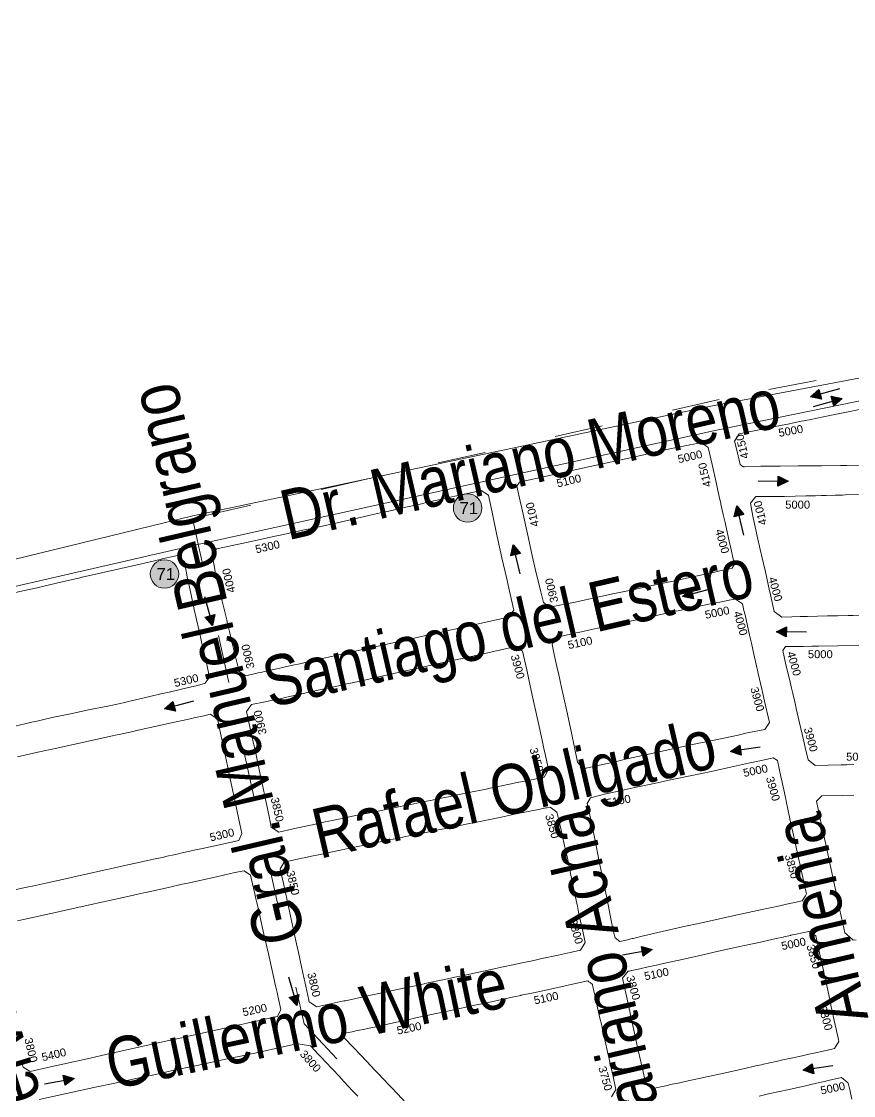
# Model space of a CAD drawing. Header units: millimetres. Extents: x 11558 to 23675, y 49449 to 61482.
# Drawn here: x 15735 to 16151, y 57731 to 58268 of the extents above; entities that cross this region are included whole.
import ezdxf

# ---------------------------------------------------------------- set-up
doc = ezdxf.new("R2010")
doc.units = ezdxf.units.MM
doc.linetypes.add('ACAD_ISO03W100', pattern=[30, 12, -18])
for name, color, linetype in [('0. plano base - nombres calles', 22, 'Continuous'), ('0. Plano Base - PLANO', 254, 'Continuous'), ('0. Plano base - sentido calles', 253, 'Continuous'), ('0.BARRIOS - DIVISIÓN', 12, 'ACAD_ISO03W100'), ('7. puesta en valor CC la lucila', 212, 'Continuous'), ('numeración', 7, 'Continuous')]:
    doc.layers.add(name, color=color, linetype=linetype)
doc.layers.add('Linea 71 IDA', color=7, linetype='Continuous', true_color=0xff2424)
doc.layers.add('Linea 71 REGRESO', color=7, linetype='Continuous', true_color=0x2e62ff)
doc.layers.get('7. puesta en valor CC la lucila').off()
doc.styles.get("Standard").update_dxf_attribs({"font": 'arial.ttf'})

# ---------------------------------------------------------------- blocks, each defined once
blk = doc.blocks.new('MANZANAS')
at = {"layer": '0. Plano Base - PLANO', "color": 0, "linetype": 'Continuous', "lineweight": 5}
for points in [[(5634732.25, 6180106.87), (5634726.15, 6180103.6), (5634723.29, 6180102.06), (5634714.98, 6180097.6), (5634714.38, 6180097.28), (5634712.04, 6180096.03), (5634705.32, 6180092.48), (5634704.62, 6180092.11), (5634696.77, 6180087.95), (5634696.16, 6180087.63), (5634694.93, 6180086.97), (5634694.87, 6180086.93), (5634693.03, 6180085.97), (5634692.7, 6180085.8), (5634690.43, 6180084.59), (5634690, 6180084.37), (5634688.19, 6180083.41), (5634681.01, 6180079.45), (5634680.5, 6180079.17), (5634678.52, 6180079.45), (5634674.19, 6180084.53), (5634670.75, 6180088.5), (5634671.1, 6180092.81), (5634683.63, 6180102.91), (5634683.98, 6180103.19), (5634691.05, 6180108.88), (5634691.49, 6180109.25), (5634695.76, 6180112.68), (5634696.76, 6180113.49), (5634699.48, 6180115.68), (5634707.12, 6180121.85), (5634714.98, 6180128.23), (5634722.54, 6180134.35)], [(5634769.73, 6180041.94), (5634763.47, 6180038.5), (5634761.31, 6180037.32), (5634756.69, 6180034.78), (5634752.22, 6180032.33), (5634743.52, 6180027.56), (5634742.36, 6180026.92), (5634740.25, 6180025.76), (5634736.65, 6180023.79), (5634732.18, 6180021.33), (5634727.52, 6180022.05), (5634721.11, 6180029.75), (5634720.78, 6180030.14), (5634714.51, 6180037.59), (5634711.71, 6180040.92), (5634709.04, 6180044.09), (5634708.1, 6180045.21), (5634701.69, 6180052.78), (5634701.62, 6180052.86), (5634697.59, 6180057.59), (5634696.57, 6180058.78), (5634694.44, 6180061.63), (5634692.13, 6180064.7), (5634692.84, 6180068.82), (5634697.44, 6180071.22), (5634699.89, 6180072.5), (5634703.28, 6180074.27), (5634705.65, 6180075.51), (5634714.91, 6180080.56), (5634715.23, 6180080.74), (5634719.21, 6180082.93), (5634721.78, 6180084.35), (5634722.88, 6180084.96), (5634723.5, 6180085.3), (5634723.82, 6180085.48), (5634727.84, 6180087.69), (5634730.92, 6180089.39), (5634731.07, 6180089.47), (5634732.18, 6180090.08), (5634740.66, 6180094.7)], [(5634798.2, 6179972.5), (5634795.17, 6179970.82), (5634792.64, 6179969.42), (5634781.33, 6179963.16), (5634776.76, 6179964.03), (5634772.67, 6179968.84), (5634770.59, 6179971.28), (5634763.99, 6179979.03), (5634759.7, 6179984.06), (5634757.5, 6179986.65), (5634754.7, 6179989.94), (5634752.95, 6179991.99), (5634750.88, 6179994.42), (5634744.54, 6180001.82), (5634740.34, 6180006.68), (5634740.7, 6180009.08), (5634748.65, 6180013.26), (5634752.24, 6180015.24), (5634755.27, 6180016.9), (5634763.65, 6180021.51), (5634772.84, 6180026.57)], [(5634839.63, 6179895.19), (5634838.32, 6179894.48), (5634837.88, 6179894.58), (5634836.72, 6179894.86), (5634833.79, 6179895.56), (5634832.94, 6179895.76), (5634829.9, 6179899.44), (5634825.1, 6179905.23), (5634824.08, 6179906.47), (5634819.86, 6179911.58), (5634818.88, 6179912.76), (5634812.29, 6179920.72), (5634805.12, 6179929.39), (5634797.83, 6179938.2), (5634790.04, 6179947.62), (5634791.2, 6179951.24), (5634800.33, 6179956.22), (5634805.28, 6179958.91)], [(5634381.75, 6179851.32), (5634389.56, 6179857.99), (5634395.15, 6179862.75), (5634397.22, 6179864.51), (5634404.91, 6179871.06), (5634410.12, 6179875.51), (5634411.38, 6179876.58), (5634412.72, 6179877.72), (5634420.25, 6179884.13), (5634427.75, 6179890.53), (5634435.28, 6179896.95), (5634443.18, 6179903.68), (5634443.91, 6179904.3), (5634448.71, 6179908.39), (5634449.81, 6179909.33), (5634450.52, 6179909.16), (5634451.12, 6179909.01), (5634454.51, 6179908.19), (5634456.43, 6179905.66), (5634457.29, 6179904.53), (5634458.68, 6179902.81), (5634460.7, 6179900.37), (5634463.56, 6179896.92), (5634465.61, 6179894.43), (5634467.28, 6179892.43), (5634469.82, 6179889.35), (5634476.45, 6179881.43), (5634477.28, 6179880.44), (5634482.58, 6179874.15), (5634482.67, 6179874.04), (5634488.6, 6179867), (5634492.14, 6179862.8), (5634491.64, 6179859.12), (5634490.46, 6179857.98), (5634488.24, 6179855.83), (5634485.22, 6179853.25), (5634477.75, 6179846.86), (5634474.54, 6179844.11), (5634470.18, 6179840.37), (5634462.38, 6179833.7), (5634459.74, 6179831.44), (5634457.42, 6179829.52), (5634454.87, 6179827.44), (5634453.77, 6179826.55), (5634446.77, 6179820.88), (5634438.88, 6179814.48), (5634433.01, 6179809.72), (5634431.2, 6179808.17), (5634428.94, 6179806.23), (5634426.31, 6179803.97), (5634423.7, 6179801.73), (5634416.16, 6179795.25)], [(5634425.4, 6179783.22), (5634433.31, 6179789.83), (5634440.81, 6179796.08), (5634447.22, 6179801.44), (5634448.51, 6179802.51), (5634456.1, 6179808.85), (5634462.66, 6179814.32), (5634463.73, 6179815.22), (5634465.3, 6179816.53), (5634471.39, 6179821.61), (5634471.62, 6179821.8), (5634479.3, 6179828.21), (5634487.02, 6179834.66), (5634490.86, 6179837.86), (5634493.71, 6179840.24), (5634494.71, 6179841.08), (5634498.77, 6179844.46), (5634500.98, 6179846.43), (5634505.25, 6179846.1), (5634509.9, 6179840.48), (5634511.94, 6179838.01), (5634514.46, 6179834.96), (5634520.62, 6179827.5), (5634522.35, 6179825.41), (5634527.35, 6179819.36), (5634533.41, 6179812.03), (5634539.59, 6179804.54), (5634542.66, 6179800.83), (5634542.87, 6179797.09), (5634536.44, 6179791.72), (5634528.52, 6179785.09), (5634525.96, 6179782.95), (5634520.56, 6179778.44), (5634518.67, 6179776.86), (5634516.59, 6179775.12), (5634515.25, 6179773.99), (5634512.75, 6179771.9), (5634509.34, 6179769.05), (5634508.15, 6179768.06), (5634505.23, 6179765.61), (5634497.45, 6179759.11), (5634492.32, 6179754.82), (5634490.34, 6179753.16), (5634482.32, 6179746.46), (5634481.09, 6179745.43), (5634474.7, 6179740.09), (5634467.05, 6179733.68), (5634464.71, 6179731.73), (5634462.27, 6179729.69), (5634459.53, 6179727.4), (5634454.24, 6179722.98)], [(5634832.52, 6179803.59), (5634836.7, 6179807.1), (5634844.32, 6179813.48), (5634851.9, 6179819.84), (5634852.3, 6179820.18), (5634855.13, 6179822.56), (5634858.19, 6179825.12), (5634859.69, 6179826.38), (5634864.9, 6179830.75), (5634868.48, 6179830.01), (5634869.17, 6179829.86), (5634870.98, 6179827.71), (5634871.21, 6179827.44), (5634874.41, 6179823.66)], [(5634680.71, 6179718.01), (5634671.37, 6179721.25), (5634667.49, 6179722.6), (5634660.25, 6179725.15), (5634659.91, 6179725.26), (5634656.38, 6179726.46), (5634653.22, 6179727.56), (5634650.84, 6179728.39), (5634645.88, 6179730.11), (5634641.82, 6179731.52), (5634640.97, 6179731.81), (5634635.49, 6179733.72), (5634634.66, 6179734), (5634634.27, 6179735.91), (5634637.16, 6179738.3), (5634638.68, 6179739.56), (5634642.14, 6179742.42), (5634643.3, 6179743.38), (5634645.22, 6179744.97), (5634647.04, 6179746.47), (5634654.62, 6179752.75), (5634658.58, 6179756.02), (5634662.34, 6179759.13), (5634670.26, 6179765.69), (5634677.98, 6179772.08), (5634685.56, 6179778.35), (5634688.97, 6179781.17), (5634693.29, 6179784.75), (5634696.67, 6179787.54), (5634700.92, 6179791.06), (5634703.6, 6179793.28), (5634703.83, 6179793.47), (5634708.64, 6179797.45), (5634716.49, 6179803.95), (5634724.03, 6179810.18), (5634727.07, 6179812.7), (5634730.09, 6179815.19), (5634730.77, 6179815.06), (5634731.41, 6179814.94), (5634732.92, 6179814.65), (5634733.1, 6179814.43), (5634733.61, 6179813.83), (5634738.31, 6179808.27), (5634739.26, 6179807.14), (5634740.07, 6179806.15), (5634743.98, 6179801.52), (5634746.02, 6179799.1), (5634748.23, 6179796.47), (5634750.62, 6179793.63), (5634756.1, 6179787.13), (5634756.97, 6179786.1), (5634759.01, 6179783.67), (5634763.29, 6179778.59), (5634767.53, 6179773.56), (5634767.27, 6179769.22)], [(5634463.15, 6179710.44), (5634465.56, 6179712.45), (5634468.49, 6179714.91), (5634476.23, 6179721.38), (5634479.19, 6179723.85), (5634481.98, 6179726.2), (5634483.81, 6179727.72), (5634491.49, 6179734.15), (5634496.07, 6179738.04), (5634496.9, 6179738.68), (5634499.27, 6179740.66), (5634507.01, 6179747.14), (5634510.42, 6179750), (5634512.7, 6179751.91), (5634514.73, 6179753.61), (5634522.39, 6179760.02), (5634527.82, 6179764.58), (5634530.09, 6179766.47), (5634537.75, 6179772.87), (5634538.98, 6179773.91), (5634539.57, 6179774.4), (5634546.25, 6179779.98), (5634548.54, 6179781.89), (5634552.1, 6179784.86), (5634556.02, 6179784.43), (5634560.39, 6179779.26), (5634562.22, 6179777.08), (5634563.32, 6179775.78), (5634568.86, 6179769.22), (5634571.07, 6179766.58), (5634575.52, 6179761.33), (5634582.07, 6179753.58), (5634588.54, 6179745.9), (5634592.65, 6179741.05), (5634594.88, 6179738.4), (5634597.52, 6179735.31), (5634600.51, 6179731.73), (5634600.49, 6179727.88), (5634596.28, 6179724.35), (5634595.26, 6179723.5), (5634592.11, 6179720.85), (5634591.93, 6179720.7), (5634588.6, 6179717.9), (5634586.35, 6179716.02), (5634580.91, 6179711.46), (5634573.4, 6179705.15), (5634565.63, 6179698.63), (5634562.95, 6179696.38), (5634559.78, 6179693.72), (5634557.95, 6179692.18), (5634550.13, 6179685.62), (5634542.64, 6179679.34), (5634534.94, 6179672.88), (5634531.55, 6179670.03), (5634527.09, 6179666.29), (5634515.11, 6179656.24), (5634511.53, 6179653.24), (5634503.56, 6179646.54), (5634499.41, 6179646.71), (5634497.01, 6179649.24)], [(5634513.89, 6179636.1), (5634524.69, 6179645.04), (5634536.72, 6179654.99), (5634544.36, 6179661.32), (5634552.08, 6179667.7), (5634559.81, 6179674.1), (5634567.19, 6179680.21), (5634574.89, 6179686.58), (5634582.64, 6179692.99), (5634590.37, 6179699.39), (5634592.72, 6179701.34), (5634595.7, 6179703.8), (5634598.23, 6179705.9), (5634603.67, 6179710.4), (5634605.93, 6179712.27), (5634613.59, 6179718.61), (5634615.85, 6179720.48), (5634617.87, 6179721.15), (5634621.88, 6179722.47), (5634625.11, 6179721.33), (5634627.05, 6179720.65), (5634629.05, 6179719.95), (5634632.26, 6179718.82), (5634641.87, 6179715.45), (5634644.98, 6179714.36), (5634651.2, 6179712.18), (5634654.59, 6179710.99)]]:
    blk.add_lwpolyline(points, dxfattribs=at)
for points in [[(5634636.42, 6179979.83), (5634626.86, 6179972.22), (5634623.19, 6179972.84), (5634619.55, 6179976.98), (5634616.27, 6179980.71), (5634614.08, 6179983.21), (5634611.71, 6179985.91), (5634607.32, 6179991.07), (5634600.22, 6179999.58), (5634591.75, 6180009.7), (5634589.49, 6180012.4), (5634584.49, 6180018.36), (5634584.67, 6180020.74), (5634585.74, 6180021.62), (5634595.38, 6180029.56), (5634603.04, 6180035.95), (5634603.12, 6180036.02), (5634610.7, 6180042.38), (5634625.88, 6180055.09), (5634633.56, 6180061.52), (5634635.66, 6180063.28), (5634639.27, 6180066.31), (5634639.73, 6180066.69), (5634641.43, 6180068.11), (5634644.45, 6180070.65), (5634651.78, 6180076.52), (5634656.19, 6180080.04), (5634656.63, 6180079.99), (5634660.21, 6180079.61), (5634660.52, 6180079.58), (5634666.15, 6180072.89), (5634672.48, 6180065.38), (5634674.17, 6180063.37), (5634676.68, 6180060.4), (5634678.94, 6180057.71), (5634679.23, 6180057.37), (5634682.62, 6180053.35), (5634685.29, 6180050.17), (5634691.96, 6180042.25), (5634692.78, 6180041.28), (5634698.2, 6180034.84), (5634699.02, 6180033.87), (5634698.95, 6180031.56), (5634698.09, 6180030.85), (5634696.44, 6180029.47), (5634694.07, 6180027.5), (5634691.41, 6180025.29), (5634682.78, 6180018.11), (5634675.09, 6180011.72), (5634667.31, 6180005.3), (5634659.78, 6179999.09), (5634651.96, 6179992.64), (5634644.19, 6179986.24), (5634642.95, 6179985.21)], [(5634686.71, 6179914.66), (5634679.12, 6179908.3), (5634675.12, 6179909.82), (5634669.78, 6179916.37), (5634666.17, 6179920.84), (5634659.51, 6179928.84), (5634653.17, 6179936.43), (5634650.73, 6179939.36), (5634648.18, 6179942.41), (5634646.55, 6179944.36), (5634643.83, 6179947.63), (5634639.88, 6179952.35), (5634636.73, 6179956.24), (5634636.86, 6179960.36), (5634644.6, 6179966.83), (5634645.63, 6179967.7), (5634651.88, 6179972.93), (5634654.22, 6179974.89), (5634661.68, 6179981.13), (5634669, 6179987.16), (5634674.65, 6179991.86), (5634676.82, 6179993.67), (5634683.74, 6179999.42), (5634684.73, 6180000.25), (5634689.9, 6180004.54), (5634692.56, 6180006.67), (5634692.73, 6180006.8), (5634696.97, 6180010.2), (5634701.25, 6180013.63), (5634705.63, 6180017.14), (5634707.52, 6180018.66), (5634711.75, 6180018.13), (5634713.91, 6180015.58), (5634715.41, 6180013.8), (5634722.07, 6180005.92), (5634724.75, 6180002.74), (5634728.34, 6179998.49), (5634732.76, 6179993.26), (5634733.66, 6179992.2), (5634734.82, 6179990.83), (5634736.69, 6179988.61), (5634741.43, 6179983), (5634743.95, 6179979.98), (5634751.04, 6179971.61), (5634750.62, 6179967.48), (5634743.59, 6179961.98), (5634740.14, 6179958.93), (5634734.42, 6179954.31), (5634726.7, 6179948.06), (5634724.54, 6179946.31), (5634718.97, 6179941.73), (5634711.26, 6179935.26), (5634703.52, 6179928.76), (5634695.74, 6179922.24), (5634692.61, 6179919.61), (5634689.17, 6179916.72), (5634687.3, 6179915.16)], [(5634512.74, 6179875.81), (5634507.9, 6179871.75), (5634503.99, 6179872.14), (5634503.56, 6179872.64), (5634499.12, 6179877.76), (5634493.05, 6179884.75), (5634490.57, 6179887.6), (5634487.84, 6179890.75), (5634486.64, 6179892.13), (5634480.36, 6179899.37), (5634474.88, 6179905.68), (5634473.86, 6179906.84), (5634470.47, 6179910.81), (5634468.99, 6179912.72), (5634465.34, 6179917.44), (5634465.75, 6179921.37), (5634471.4, 6179926.01), (5634479.33, 6179932.54), (5634487.06, 6179938.92), (5634494.01, 6179944.69), (5634494.8, 6179945.35), (5634500.33, 6179949.94), (5634502.51, 6179951.75), (5634510.29, 6179958.27), (5634517.76, 6179964.57), (5634525.64, 6179971.2), (5634527.82, 6179973.03), (5634530.22, 6179975.06), (5634533.52, 6179977.84), (5634541.25, 6179984.35), (5634541.4, 6179984.47), (5634545.71, 6179988.1), (5634548.8, 6179990.7), (5634556.54, 6179997.22), (5634556.65, 6179997.31), (5634556.98, 6179997.59), (5634559.38, 6179999.61), (5634563.67, 6180003.22), (5634564.16, 6180003.63), (5634567.25, 6180006.24), (5634568.34, 6180007.15), (5634569.59, 6180008.2), (5634574.02, 6180007.75), (5634575.04, 6180006.51), (5634579.54, 6180001.07), (5634582.78, 6179997.15), (5634584.88, 6179994.61), (5634586.42, 6179992.74), (5634592.9, 6179984.92), (5634594.42, 6179983.13), (5634599.1, 6179977.59), (5634600.89, 6179975.47), (5634605.5, 6179970.02), (5634611.74, 6179962.63), (5634611.17, 6179958.41), (5634608.63, 6179956.28), (5634604.49, 6179952.81), (5634598.06, 6179947.41), (5634590.47, 6179941.04), (5634588.02, 6179938.98), (5634582.97, 6179934.74), (5634582.69, 6179934.51), (5634575.19, 6179928.22), (5634567.47, 6179921.74), (5634559.84, 6179915.34), (5634552.08, 6179908.82), (5634549.74, 6179906.89), (5634547.41, 6179904.9), (5634544.41, 6179902.39), (5634543.36, 6179901.5), (5634536.78, 6179895.99), (5634532.39, 6179892.3), (5634531.27, 6179891.36), (5634529.08, 6179889.52), (5634526.36, 6179887.24), (5634523.97, 6179885.23), (5634521.3, 6179882.99), (5634515.27, 6179877.93), (5634514.34, 6179877.16)], [(5634737.67, 6179842.19), (5634735.22, 6179840), (5634732.2, 6179840.68), (5634730.14, 6179842.93), (5634729.14, 6179844.17), (5634726.55, 6179847.38), (5634719.84, 6179855.68), (5634713.62, 6179863.38), (5634707.03, 6179871.54), (5634700.9, 6179879.13), (5634694.13, 6179887.43), (5634688.89, 6179893.85), (5634689.04, 6179897.03), (5634694.87, 6179902.25), (5634697.61, 6179904.55), (5634700.98, 6179907.34), (5634703.94, 6179909.8), (5634705.66, 6179911.23), (5634708.19, 6179913.32), (5634713.3, 6179917.57), (5634721.02, 6179923.91), (5634728.81, 6179930.24), (5634736.41, 6179936.55), (5634744.09, 6179942.91), (5634751.16, 6179948.77), (5634751.83, 6179949.32), (5634757.5, 6179954.02), (5634760.87, 6179956.81), (5634763.35, 6179956.72), (5634765.93, 6179953.6), (5634769.16, 6179949.69), (5634769.4, 6179949.39), (5634775.41, 6179942.12), (5634775.89, 6179941.53), (5634776.63, 6179940.64), (5634781.77, 6179934.41), (5634782.39, 6179933.67), (5634788.67, 6179926.06), (5634795.1, 6179918.33), (5634795.78, 6179917.53), (5634796.08, 6179917.17), (5634796.94, 6179916.15), (5634798.16, 6179914.7), (5634800.59, 6179911.81), (5634801.57, 6179910.66), (5634802.03, 6179910.1), (5634806.06, 6179905.32), (5634807, 6179904.2), (5634806.91, 6179903.11), (5634806.65, 6179900.13), (5634803.64, 6179897.61), (5634800.51, 6179895.01), (5634797.87, 6179892.8), (5634790.27, 6179886.48), (5634782.41, 6179879.94), (5634778.2, 6179876.44), (5634774.8, 6179873.62), (5634767.08, 6179867.21), (5634759.54, 6179860.92), (5634751.62, 6179854.21), (5634744.29, 6179847.98), (5634740.35, 6179844.53), (5634740.02, 6179844.24)], [(5634564.31, 6179814.75), (5634558.58, 6179810), (5634554.21, 6179810.38), (5634550.67, 6179814.71), (5634548.68, 6179817.14), (5634548.12, 6179817.83), (5634545.21, 6179821.39), (5634540.44, 6179827.23), (5634538.73, 6179829.32), (5634536.6, 6179831.92), (5634534.39, 6179834.62), (5634533.46, 6179835.76), (5634532.41, 6179837.03), (5634530.23, 6179839.65), (5634526.08, 6179844.63), (5634521.58, 6179850.04), (5634520.09, 6179851.78), (5634516.48, 6179856.01), (5634517.11, 6179860.22), (5634522.57, 6179864.67), (5634526.04, 6179867.49), (5634528.46, 6179869.46), (5634530.4, 6179871.08), (5634538.18, 6179877.6), (5634545.74, 6179883.92), (5634551.42, 6179888.68), (5634553.42, 6179890.35), (5634556.79, 6179893.17), (5634561.11, 6179896.78), (5634568.92, 6179903.32), (5634572.12, 6179906.01), (5634576.46, 6179909.64), (5634582.15, 6179914.4), (5634584.42, 6179916.3), (5634587.76, 6179919.09), (5634592.51, 6179923.07), (5634595.53, 6179925.6), (5634599.9, 6179929.25), (5634607.69, 6179935.78), (5634611.68, 6179939.12), (5634611.76, 6179939.18), (5634617.56, 6179944.04), (5634620.93, 6179946.86), (5634625.09, 6179946.41), (5634631.23, 6179939.06), (5634634.33, 6179935.34), (5634639.51, 6179929.14), (5634647.83, 6179919.17), (5634654.23, 6179911.51), (5634656.97, 6179908.22), (5634659.27, 6179905.47), (5634659.79, 6179904.85), (5634663.85, 6179899.98), (5634663.68, 6179895.6), (5634657.97, 6179890.94), (5634652.99, 6179886.88), (5634650.02, 6179884.45), (5634642.26, 6179878.12), (5634640.16, 6179876.41), (5634634.54, 6179871.84), (5634629.33, 6179867.63), (5634626.49, 6179865.35), (5634622.89, 6179862.45), (5634618.65, 6179859.03), (5634615.51, 6179856.5), (5634613.16, 6179854.61), (5634610.79, 6179852.69), (5634609.05, 6179851.29), (5634606.75, 6179849.44), (5634605.97, 6179848.8), (5634602.99, 6179846.4), (5634595.16, 6179840.09), (5634587.65, 6179834.04), (5634583.56, 6179830.67), (5634581.5, 6179828.96), (5634579.8, 6179827.56), (5634576.92, 6179825.18), (5634571.83, 6179820.97), (5634571.13, 6179820.39)], [(5634788.78, 6179786.66), (5634783.7, 6179782.45), (5634780.96, 6179782.73), (5634779.42, 6179782.89), (5634779.38, 6179782.95), (5634772.7, 6179790.94), (5634771.27, 6179792.66), (5634766.4, 6179798.48), (5634765.87, 6179799.12), (5634758.78, 6179807.61), (5634756.93, 6179809.82), (5634755.09, 6179812.03), (5634755, 6179812.13), (5634754.65, 6179812.55), (5634744.72, 6179824.44), (5634745.66, 6179828.74), (5634746.06, 6179829.07), (5634747.14, 6179829.97), (5634750.24, 6179832.56), (5634753.57, 6179835.35), (5634756.78, 6179838.04), (5634757.93, 6179838.99), (5634761.3, 6179841.82), (5634765.71, 6179845.5), (5634773.33, 6179851.88), (5634781.16, 6179858.43), (5634788.93, 6179864.92), (5634793.89, 6179869.07), (5634796.45, 6179871.21), (5634803.9, 6179877.44), (5634806.53, 6179879.64), (5634806.9, 6179879.96), (5634809.46, 6179882.1), (5634809.59, 6179882.21), (5634811.68, 6179883.96), (5634816.65, 6179888.11), (5634820.88, 6179887.75), (5634827.43, 6179879.84), (5634832.17, 6179874.11), (5634834.41, 6179871.42), (5634837.63, 6179867.53), (5634841.58, 6179862.76), (5634844.01, 6179859.84), (5634849.49, 6179853.22), (5634851.74, 6179850.5), (5634851.88, 6179850.34), (5634854.73, 6179846.9), (5634855.29, 6179846.22), (5634855.03, 6179842.04), (5634850.02, 6179837.84), (5634847.59, 6179835.81), (5634844.99, 6179833.63), (5634842.36, 6179831.42), (5634840.59, 6179829.94), (5634838.03, 6179827.79), (5634834.76, 6179825.05), (5634832.15, 6179822.86), (5634827.13, 6179818.65), (5634826.46, 6179818.09), (5634824.19, 6179816.19), (5634820.37, 6179812.98), (5634819.3, 6179812.09), (5634811.66, 6179805.68), (5634804.25, 6179799.48), (5634796.46, 6179793.03), (5634793.6, 6179790.65), (5634791.34, 6179788.79)], [(5634626.47, 6179750.07), (5634615.84, 6179741.24), (5634611.24, 6179741.71), (5634610.88, 6179742.14), (5634610.69, 6179742.37), (5634606.12, 6179747.84), (5634601.32, 6179753.62), (5634599.76, 6179755.5), (5634595.16, 6179761.04), (5634593.26, 6179763.33), (5634587.77, 6179769.93), (5634586.7, 6179771.22), (5634580.03, 6179779.23), (5634573.51, 6179787.04), (5634570.09, 6179791.14), (5634567.7, 6179793.99), (5634567.93, 6179797.8), (5634574.97, 6179803.71), (5634575.8, 6179804.42), (5634578.7, 6179806.81), (5634581.43, 6179809.06), (5634589.31, 6179815.55), (5634597.03, 6179821.91), (5634600.1, 6179824.42), (5634602.65, 6179826.48), (5634604.67, 6179828.11), (5634607.7, 6179830.57), (5634608.14, 6179830.92), (5634612.51, 6179834.46), (5634615.37, 6179836.78), (5634617.92, 6179838.84), (5634620.3, 6179840.76), (5634622.6, 6179842.63), (5634624.1, 6179843.84), (5634625.1, 6179844.65), (5634628.09, 6179847.07), (5634631.96, 6179850.2), (5634634.95, 6179852.62), (5634636.12, 6179853.57), (5634643.24, 6179859.33), (5634644.18, 6179860.1), (5634648.71, 6179863.76), (5634652, 6179866.42), (5634655.13, 6179868.96), (5634657.92, 6179871.22), (5634659.81, 6179872.75), (5634668.7, 6179879.94), (5634671.62, 6179882.31), (5634672.09, 6179882.69), (5634673.2, 6179883.59), (5634677.4, 6179882.96), (5634679.07, 6179881.03), (5634680.28, 6179879.62), (5634682.47, 6179877.08), (5634689.05, 6179869.23), (5634689.96, 6179868.14), (5634691.23, 6179866.63), (5634693.2, 6179864.28), (5634695.53, 6179861.45), (5634701.81, 6179853.74), (5634708.13, 6179845.99), (5634710.15, 6179843.54), (5634715.08, 6179837.61), (5634715.84, 6179836.7), (5634720.09, 6179831.58), (5634719.79, 6179827.11), (5634715.7, 6179823.74), (5634713.33, 6179821.78), (5634710.92, 6179819.79), (5634704.54, 6179814.53), (5634702.33, 6179812.7), (5634701.29, 6179811.84), (5634696.71, 6179808.06), (5634693.06, 6179805.05), (5634689.26, 6179801.91), (5634681.46, 6179795.47), (5634673.65, 6179789.03), (5634671.36, 6179787.14), (5634666.15, 6179782.84), (5634658.41, 6179776.45), (5634658.04, 6179776.14), (5634655.73, 6179774.24), (5634653.38, 6179772.3), (5634651.02, 6179770.35), (5634650.66, 6179770.05), (5634642.78, 6179763.55), (5634635.25, 6179757.32), (5634627.06, 6179750.56)]]:
    blk.add_lwpolyline(points, close=True, dxfattribs=at)
blk = doc.blocks.new('71 ida')
at = {"layer": 'Linea 71 IDA', "lineweight": 211, "true_color": 0xededed}
h = blk.add_hatch(color=7, dxfattribs=at)
h.dxf.hatch_style = 1
edge = h.paths.add_edge_path()
edge.add_arc((0, 0), 7.11, 0, 360)
at = {"layer": 'Linea 71 IDA', "lineweight": 9}
blk.add_circle((0, 0), 7.11, dxfattribs=at)
at = {"layer": 'Linea 71 IDA', "lineweight": 15, "insert": (-4.06, 2.93), "char_height": 6, "attachment_point": 1}
blk.add_mtext_dynamic_manual_height_columns('71', width=16.4579, gutter_width=12.5, heights=[0], dxfattribs=at)

msp = doc.modelspace()

# ---------------------------------------------------------------- hatches: boundary and pattern name
at = {"layer": '0. Plano base - sentido calles', "linetype": 'Continuous', "lineweight": 25, "ltscale": 2, "true_color": 0x1a1a1a}
h = msp.add_hatch(color=250, dxfattribs=at)
h.dxf.hatch_style = 1
h.paths.add_polyline_path([(16129.56, 58080.48), (16135.05, 58079.41), (16134.38, 58081.82)])
h.paths.add_polyline_path([(16129.56, 58080.48), (16134.38, 58081.82), (16133.71, 58084.23)])
h = msp.add_hatch(color=250, dxfattribs=at)
h.dxf.hatch_style = 1
h.paths.add_polyline_path([(16145.36, 58079.69), (16139.87, 58080.76), (16140.54, 58078.35)])
h.paths.add_polyline_path([(16145.36, 58079.69), (16140.54, 58078.35), (16141.21, 58075.94)])
h = msp.add_hatch(color=250, dxfattribs=at)
h.dxf.hatch_style = 1
h.paths.add_polyline_path([(16118.27, 58038.35), (16113.3, 58040.91), (16113.27, 58038.41)])
h.paths.add_polyline_path([(16118.27, 58038.35), (16113.27, 58038.41), (16113.23, 58035.91)])
h = msp.add_hatch(color=250, dxfattribs=at)
h.dxf.hatch_style = 1
h.paths.add_polyline_path([(16092.6, 58026), (16091.32, 58020.55), (16093.75, 58021.13)])
h.paths.add_polyline_path([(16092.6, 58026), (16093.75, 58021.13), (16096.19, 58021.71)])
h = msp.add_hatch(color=250, dxfattribs=at)
h.dxf.hatch_style = 1
h.paths.add_polyline_path([(15980.91, 58006.53), (15979.64, 58001.08), (15982.07, 58001.66)])
h.paths.add_polyline_path([(15980.91, 58006.53), (15982.07, 58001.66), (15984.5, 58002.24)])
h = msp.add_hatch(color=250, dxfattribs=at)
h.dxf.hatch_style = 1
h.paths.add_polyline_path([(16065.55, 57980.74), (16071.01, 57979.58), (16070.39, 57982)])
h.paths.add_polyline_path([(16065.55, 57980.74), (16070.39, 57982), (16069.76, 57984.42)])
h = msp.add_hatch(color=250, dxfattribs=at)
h.dxf.hatch_style = 1
h.paths.add_polyline_path([(15830.56, 57966.25), (15831.6, 57971.74), (15829.19, 57971.05)])
h.paths.add_polyline_path([(15830.56, 57966.25), (15829.19, 57971.05), (15826.79, 57970.37)])
h = msp.add_hatch(color=250, dxfattribs=at)
h.dxf.hatch_style = 1
h.paths.add_polyline_path([(16112.42, 57963.01), (16117.38, 57960.45), (16117.42, 57962.94)])
h.paths.add_polyline_path([(16112.42, 57963.01), (16117.42, 57962.94), (16117.45, 57965.44)])
h = msp.add_hatch(color=250, dxfattribs=at)
h.dxf.hatch_style = 1
h.paths.add_polyline_path([(15806.47, 57924.54), (15811.94, 57923.38), (15811.31, 57925.8)])
h.paths.add_polyline_path([(15806.47, 57924.54), (15811.31, 57925.8), (15810.68, 57928.22)])
h = msp.add_hatch(color=250, dxfattribs=at)
h.dxf.hatch_style = 1
h.paths.add_polyline_path([(16089.53, 57903.13), (16094.85, 57901.41), (16094.48, 57903.89)])
h.paths.add_polyline_path([(16089.53, 57903.13), (16094.48, 57903.89), (16094.1, 57906.36)])
h = msp.add_hatch(color=250, dxfattribs=at)
h.dxf.hatch_style = 1
h.paths.add_polyline_path([(16050.29, 57804.17), (16044.93, 57805.75), (16045.37, 57803.29)])
h.paths.add_polyline_path([(16050.29, 57804.17), (16045.37, 57803.29), (16045.81, 57800.83)])
h = msp.add_hatch(color=250, dxfattribs=at)
h.dxf.hatch_style = 1
h.paths.add_polyline_path([(15872.7, 57776.15), (15873.73, 57781.64), (15871.33, 57780.96)])
h.paths.add_polyline_path([(15872.7, 57776.15), (15871.33, 57780.96), (15868.92, 57780.27)])
h = msp.add_hatch(color=250, dxfattribs=at)
h.dxf.hatch_style = 1
h.paths.add_polyline_path([(16125.82, 57743.79), (16131.14, 57742.07), (16130.76, 57744.54)])
h.paths.add_polyline_path([(16125.82, 57743.79), (16130.76, 57744.54), (16130.39, 57747.01)])
h = msp.add_hatch(color=250, dxfattribs=at)
h.dxf.hatch_style = 1
h.paths.add_polyline_path([(15761.3, 57739.73), (15755.93, 57741.3), (15756.38, 57738.84)])
h.paths.add_polyline_path([(15761.3, 57739.73), (15756.38, 57738.84), (15756.82, 57736.38)])

# ---------------------------------------------------------------- linework, layer by layer
at = {"layer": '0. Plano base - sentido calles', "color": 250, "linetype": 'Continuous', "lineweight": 25, "ltscale": 2, "true_color": 0x1a1a1a}
for points in [[(16144.01, 58084.51), (16129.56, 58080.48), (16133.71, 58084.23), (16135.05, 58079.41), (16129.56, 58080.48)], [(16130.91, 58075.66), (16145.36, 58079.69), (16141.21, 58075.94), (16139.87, 58080.76), (16145.36, 58079.69)], [(16103.27, 58038.54), (16118.27, 58038.35), (16113.23, 58035.91), (16113.3, 58040.91), (16118.27, 58038.35)], [(16096.07, 58011.4), (16092.6, 58026), (16096.19, 58021.71), (16091.32, 58020.55), (16092.6, 58026)], [(15984.38, 57991.93), (15980.91, 58006.53), (15984.5, 58002.24), (15979.64, 58001.08), (15980.91, 58006.53)], [(16080.07, 57984.51), (16065.55, 57980.74), (16069.76, 57984.42), (16071.01, 57979.58), (16065.55, 57980.74)], [(15826.45, 57980.67), (15830.56, 57966.25), (15826.79, 57970.37), (15831.6, 57971.74), (15830.56, 57966.25)], [(16127.41, 57962.81), (16112.42, 57963.01), (16117.45, 57965.44), (16117.38, 57960.45), (16112.42, 57963.01)], [(15820.99, 57928.31), (15806.47, 57924.54), (15810.68, 57928.22), (15811.94, 57923.38), (15806.47, 57924.54)], [(16104.36, 57905.39), (16089.53, 57903.13), (16094.1, 57906.36), (16094.85, 57901.41), (16089.53, 57903.13)], [(16035.53, 57801.51), (16050.29, 57804.17), (16045.81, 57800.83), (16044.93, 57805.75), (16050.29, 57804.17)], [(15868.58, 57790.57), (15872.7, 57776.15), (15868.92, 57780.27), (15873.73, 57781.64), (15872.7, 57776.15)], [(16140.65, 57746.04), (16125.82, 57743.79), (16130.39, 57747.01), (16131.14, 57742.07), (16125.82, 57743.79)], [(15746.54, 57737.07), (15761.3, 57739.73), (15756.82, 57736.38), (15755.93, 57741.3), (15761.3, 57739.73)]]:
    msp.add_lwpolyline(points, dxfattribs=at)
at = {"layer": '0.BARRIOS - DIVISIÓN', "color": 14, "lineweight": 18, "ltscale": 2}
msp.add_lwpolyline([(16418.59, 58130.89), (16249.98, 58111.94), (16083.83, 58079.19), (15820.55, 58019.73), (15876.26, 57767.08), (15937.04, 57702.15), (16048.38, 57371.67), (16080.77, 57272.05), (16119.78, 56977.46), (16114.28, 56971.06), (16127.11, 56864.76), (15822.26, 56799.18), (15619.96, 56789.72), (15441.36, 56374.38), (15242.07, 56442.67), (14737.19, 56476.17), (14744.95, 56558.25), (14680.7, 56781.83), (14379.79, 56701.5), (14354.72, 56697.3), (14314.52, 56710.66), (13967.63, 56603.49), (14252.98, 55490.76)], dxfattribs=at)
at = {"layer": 'Linea 71 IDA', "lineweight": 15}
msp.add_lwpolyline([(17241.76, 58260.4), (16430.09, 58248.1), (16430.67, 58121.37), (16245.67, 58097.13), (16082.5, 58063.87), (15822.38, 58006.54), (15655.29, 57968.11), (15597.45, 58163.32), (14706.49, 57876.69)], dxfattribs=at)
at = {"layer": 'Linea 71 REGRESO', "lineweight": 15}
msp.add_lwpolyline([(17265.1, 58268.17), (16416.39, 58257.7), (16420.25, 58127.37), (16244.24, 58107.04), (16079.69, 58075.9), (15820.63, 58020.95), (15661.34, 57982.21), (15601.53, 58186.96), (14689.74, 57892.45)], dxfattribs=at)

# ---------------------------------------------------------------- block references
at = {"layer": '0. Plano Base - PLANO', "color": 28, "lineweight": 5, "true_color": 0x0d0d0d, "rotation": 332.5463477508169}
msp.add_blockref('MANZANAS', (-7833237.48, -2828296.13), dxfattribs=at)
at = {"layer": '7. puesta en valor CC la lucila', "color": 250, "lineweight": 30, "rotation": 332.5463477508169}
msp.add_blockref('MANZANAS', (-7833237.48, -2828296.13), dxfattribs=at)
at = {"layer": 'Linea 71 IDA', "lineweight": 15}
for p in [(15958.05, 58024.92), (15806.52, 57991.93)]:
    msp.add_blockref('71 ida', p, dxfattribs=at)

# ---------------------------------------------------------------- texts
at = {"layer": '0. plano base - nombres calles', "color": 250, "lineweight": 15, "true_color": 0x1a1a1a, "char_height": 25, "attachment_point": 1}
for s, insert, rotation in [('{\\fArial Narrow|b0|i0|c0|p34;Gral. Manuel Belgrano}', (15852.79, 57804.36), 103.0897), ('{\\fArial Narrow|b0|i0|c0|p34;Dr. Mariano Moreno}', (15862.46, 58033.04), 13.001), ('{\\fArial Narrow|b0|i0|c0|p34;Santiago del Estero}', (15853.58, 57949.42), 13.001), ('{\\fArial Narrow|b0|i0|c0|p34;Gervasio Méndez}', (15727.88, 57702.13), 107.0839), ('{\\fArial Narrow|b0|i0|c0|p34;Rafael Obligado}', (15878.4, 57873.81), 13.001), ('{\\fArial Narrow|b0|i0|c0|p34;Gral. Mariano Acha}', (16050.43, 57630.41), 103.0897), ('{\\fArial Narrow|b0|i0|c0|p34;Armenia}', (16134.14, 57764.31), 103.0897), ('\\pt275;{\\fArial Narrow|b0|i0|c0|p34;Guillermo White}', (15775.14, 57758.55), 11.8353)]:
    msp.add_mtext_dynamic_manual_height_columns(s, width=329.255, gutter_width=12.5, heights=[0], dxfattribs=dict(at, insert=insert, rotation=rotation))
at = {"layer": 'numeración', "color": 251, "true_color": 0x606162, "char_height": 4, "attachment_point": 1}
for s, insert, rotation in [('5000', (16113.13, 58064.38), 10.2961), ('4150', (16094.84, 58049.08), 103.3946), ('5000', (16062.72, 58051.17), 13.133), ('4150', (16076.09, 58034.94), 103.3946), ('5100', (16002.16, 58039.11), 13.133), ('4100', (15989.91, 58015.12), 103.3946), ('4100', (16103.85, 58015.89), 103.3946), ('\\pt12;4000', (16085.66, 58014.83), 285.598), ('5300', (15851.51, 58006.12), 13.133), ('4000', (15838.1, 57982.1), 103.3946), ('3900', (15999.54, 57977.21), 103.3946), ('\\pt12;4000', (16112.22, 57990.92), 285.598), ('5000', (16076.32, 57973.37), 11.7722), ('\\pt12;4000', (16094.82, 57973.82), 285.598), ('3900', (15847.73, 57944.19), 103.3946), ('5100', (16007.79, 57958.27), 11.7722), ('\\pt12;3900', (15983.37, 57952.11), 285.598), ('\\pt12;4000', (16121.54, 57953.64), 285.598), ('5300', (15810.87, 57939.27), 13.133), ('\\pt12;3900', (16103.2, 57935.87), 285.598), ('3900', (15853.79, 57911.19), 103.3946), ('\\pt12;3900', (16129.92, 57915.69), 285.598), ('\\pt12;3850', (15992.81, 57905.54), 285.598), ('5000', (16095.47, 57894.33), 11.7722), ('\\pt12;3900', (16111.02, 57891.07), 285.598), ('5100', (16026.95, 57879.23), 11.7722), ('\\pt12;3850', (15863.45, 57880.65), 283.209), ('\\pt12;3850', (16000.64, 57872.36), 285.598), ('5300', (15828.74, 57862.1), 13.133), ('\\pt12;3850', (16120.39, 57852.28), 285.598), ('\\pt12;3850', (15871.28, 57844.03), 283.209), ('\\pt12;3800', (16012.55, 57819.6), 285.598), ('5000', (16114.51, 57807.77), 11.7722), ('\\pt12;3850', (16131.29, 57807.17), 285.598), ('\\pt12;3800', (15881.78, 57793.11), 283.209), ('\\pt12;3800', (16041.17, 57791.57), 285.598), ('5100', (16045.99, 57792.67), 11.7722), ('5100', (15990.83, 57780.63), 11.7722), ('5200', (15845.13, 57774.69), 11.7722), ('\\pt12;3800', (16137.34, 57776.39), 285.598), ('5200', (15922.3, 57765.53), 11.7722), ('\\pt12;3800', (15740.34, 57760.38), 283.209), ('5400', (15744.71, 57752.18), 13.133), ('\\pt12;3800', (15876.84, 57754.33), 312.052), ('\\pt12;3750', (16027.2, 57746.23), 285.598), ('5000', (16134.11, 57735.55), 11.7722)]:
    msp.add_mtext_dynamic_manual_height_columns(s, width=16.0314, gutter_width=12.5, heights=[0], dxfattribs=dict(at, insert=insert, rotation=rotation))
for insert in [(16116.84, 58028.61), (16128.16, 57953.84), (16147.29, 57902.59)]:
    msp.add_mtext_dynamic_manual_height_columns('5000', width=16.0314, gutter_width=12.5, heights=[0], dxfattribs=dict(at, insert=insert))

doc.saveas('drawing.dxf')
